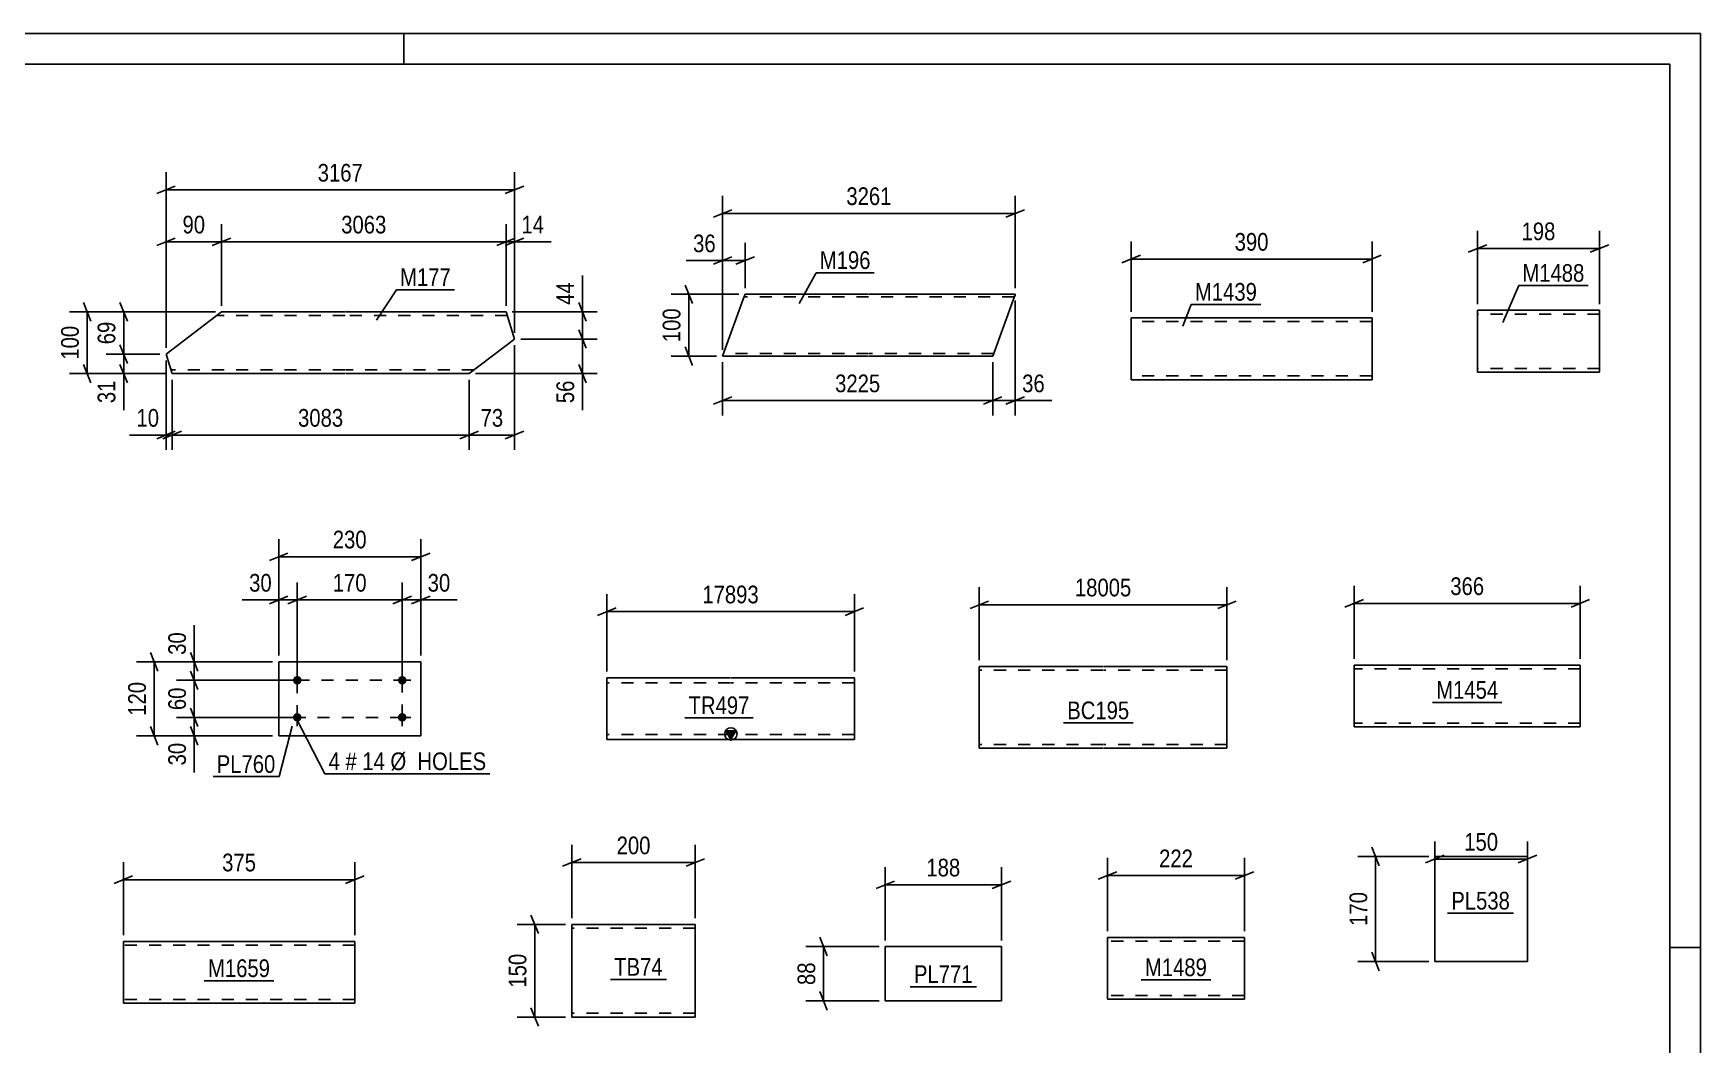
# Model space of a CAD drawing. Header units: millimetres. Extents: x 0 to 420, y 0 to 297.
# Drawn here: x 150 to 420, y 133.3 to 297 of the extents above; entities that cross this region are included whole.
import ezdxf

# ---------------------------------------------------------------- set-up
doc = ezdxf.new("R2010")
doc.units = ezdxf.units.MM
doc.linetypes.add('DXK_LINE_DOT2', pattern=[3.9198, 1.9599, -1.9599])
doc.styles.add('Arial Narrow', font='ARIALN.TTF', dxfattribs={"height": 0.2})

# ---------------------------------------------------------------- blocks, each defined once
blk = doc.blocks.new('Unknown-814735313-1133')
at = {"color": 5, "linetype": 'Continuous'}
for p, q in [((420, 297), (0, 297)), ((210, 292), (210, 297)), ((420, 0), (420, 297)), ((415, 292), (5, 292)), ((415, 5), (415, 292)), ((420, 149), (415, 149))]:
    blk.add_line(p, q, dxfattribs=at)
blk = doc.blocks.new('Part-814735313-1803 - 1797')
at = {"color": 2, "linetype": 'Continuous'}
for p, q in [((303.19, 181.4), (303.19, 194.51)), ((303.19, 194.51), (323.19, 194.51)), ((323.29, 194.51), (343.29, 194.51)), ((343.29, 194.51), (343.29, 194.42)), ((343.29, 194.42), (343.29, 193.31)), ((343.29, 181.31), (343.29, 193.31)), ((303.19, 181.31), (303.19, 181.4)), ((323.19, 181.31), (303.19, 181.31)), ((343.29, 181.31), (323.29, 181.31))]:
    blk.add_line(p, q, dxfattribs=at)
at = {"color": 7, "linetype": 'DXK_LINE_DOT2'}
for p, q in [((323.19, 193.91), (303.19, 193.91)), ((343.29, 193.91), (323.29, 193.91)), ((343.29, 193.31), (343.29, 194.16)), ((303.19, 181.91), (303.19, 181.96)), ((323.19, 181.91), (303.19, 181.91)), ((303.19, 181.31), (303.19, 181.31)), ((343.29, 181.91), (323.29, 181.91)), ((343.29, 181.91), (343.29, 181.96))]:
    blk.add_line(p, q, dxfattribs=at)
blk = doc.blocks.new('Part-814735313-8535 - 8529')
at = {"color": 2, "linetype": 'Continuous'}
for p, q in [((164.58, 148.8), (164.58, 150)), ((164.58, 150), (202.06, 150)), ((164.58, 140.74), (164.58, 148.8)), ((202.06, 150), (202.06, 149.91)), ((202.06, 149.91), (202.06, 148.8)), ((202.06, 148.8), (202.06, 140)), ((164.58, 140.09), (164.58, 140.74)), ((164.58, 140), (164.58, 140.09)), ((202.06, 140), (164.58, 140))]:
    blk.add_line(p, q, dxfattribs=at)
at = {"color": 7, "linetype": 'DXK_LINE_DOT2'}
for p, q in [((202.06, 149.4), (164.58, 149.4)), ((202.06, 149.65), (202.06, 148.8)), ((164.58, 140.74), (164.58, 140.35)), ((164.58, 140.6), (164.58, 140.65)), ((202.06, 140.6), (164.58, 140.6)), ((202.06, 140.65), (202.06, 140.74)), ((202.06, 140.6), (202.06, 140.65)), ((202.06, 140.6), (202.06, 140.65)), ((164.58, 140), (164.58, 140))]:
    blk.add_line(p, q, dxfattribs=at)
blk = doc.blocks.new('Part-814735313-2205 - 2191')
at = {"color": 2, "linetype": 'Continuous'}
for p, q in [((237.2, 137.86), (237.2, 152.77)), ((237.2, 152.77), (257.2, 152.77)), ((257.2, 152.77), (257.2, 138.97)), ((237.2, 137.86), (237.2, 137.77)), ((237.2, 137.77), (257.2, 137.77)), ((257.2, 137.77), (257.2, 138.97))]:
    blk.add_line(p, q, dxfattribs=at)
at = {"color": 7, "linetype": 'DXK_LINE_DOT2'}
for p, q in [((257.2, 152.17), (237.2, 152.17)), ((257.2, 152.17), (257.2, 152.12)), ((257.2, 152.12), (257.2, 152.17)), ((257.2, 152.03), (257.2, 152.12)), ((257.2, 152.12), (257.2, 152.03)), ((237.2, 138.37), (237.2, 138.42)), ((257.2, 138.37), (237.2, 138.37)), ((257.2, 138.42), (257.2, 138.74)), ((257.2, 138.37), (257.2, 138.42))]:
    blk.add_line(p, q, dxfattribs=at)
blk = doc.blocks.new('Part-814735313-8465 - 8461')
at = {"color": 2, "linetype": 'Continuous'}
for p, q in [((306.77, 149.18), (287.97, 149.18)), ((287.97, 140.38), (287.97, 149.18)), ((306.77, 140.38), (306.77, 149.18)), ((306.77, 140.38), (287.97, 140.38))]:
    blk.add_line(p, q, dxfattribs=at)
blk = doc.blocks.new('Part-814735313-2248 - 2234')
at = {"color": 2, "linetype": 'Continuous'}
for p, q in [((376.96, 163.77), (391.96, 163.77)), ((376.96, 146.77), (376.96, 163.77)), ((391.96, 146.77), (391.96, 163.77)), ((376.96, 146.77), (391.96, 146.77))]:
    blk.add_line(p, q, dxfattribs=at)
blk = doc.blocks.new('Part-814735313-7077 - 7071')
at = {"color": 2, "linetype": 'Continuous'}
for p, q in [((264.97, 253.96), (261.62, 244.76)), ((265.26, 254.76), (264.97, 253.96)), ((285.26, 254.76), (265.26, 254.76)), ((309, 254.76), (285.36, 254.76)), ((305.36, 244.76), (308.71, 253.96)), ((308.98, 254.7), (308.71, 253.96)), ((308.98, 254.7), (309, 254.76)), ((285.26, 244.76), (261.62, 244.76)), ((305.36, 244.76), (285.36, 244.76))]:
    blk.add_line(p, q, dxfattribs=at)
at = {"color": 7, "linetype": 'DXK_LINE_DOT2'}
for p, q in [((285.26, 254.36), (265.12, 254.36)), ((308.86, 254.36), (285.36, 254.36)), ((308.71, 253.96), (308.92, 254.52)), ((285.26, 245.16), (261.77, 245.16)), ((305.51, 245.16), (285.36, 245.16))]:
    blk.add_line(p, q, dxfattribs=at)
blk = doc.blocks.new('Part-814735313-7154 - 7148')
at = {"color": 2, "linetype": 'Continuous'}
for p, q in [((171.49, 245.07), (180.48, 251.92)), ((200.48, 251.92), (180.48, 251.92)), ((226.55, 251.92), (200.58, 251.92)), ((226.55, 251.92), (227.93, 247.52)), ((227.93, 247.52), (220.58, 241.92)), ((171.49, 245.07), (172.09, 243.12)), ((172.36, 242.28), (172.09, 243.12)), ((172.44, 242.02), (172.36, 242.28)), ((172.47, 241.92), (172.44, 242.02)), ((200.48, 241.92), (172.47, 241.92)), ((220.58, 241.92), (200.58, 241.92))]:
    blk.add_line(p, q, dxfattribs=at)
at = {"color": 7, "linetype": 'DXK_LINE_DOT2'}
for p, q in [((200.48, 251.32), (179.7, 251.32)), ((226.74, 251.32), (200.58, 251.32)), ((172.24, 242.67), (172.09, 243.12)), ((172.36, 242.28), (172.27, 242.57)), ((200.48, 242.52), (172.28, 242.52)), ((221.37, 242.52), (200.58, 242.52))]:
    blk.add_line(p, q, dxfattribs=at)
blk = doc.blocks.new('Part-814735313-7428 - 7422')
at = {"linetype": 'Continuous'}
blk.add_hatch(color=2, dxfattribs=at).paths.add_polyline_path([(262.96, 182.69), (262.16, 184.09), (263.76, 184.09)])
at = {"color": 2, "linetype": 'Continuous'}
for p, q in [((242.86, 191.09), (242.86, 192.69)), ((242.86, 192.69), (262.86, 192.69)), ((262.96, 192.69), (282.96, 192.69)), ((282.96, 192.69), (282.96, 191.09)), ((242.86, 191.09), (242.86, 182.69)), ((282.96, 182.69), (282.96, 191.09)), ((262.96, 182.69), (262.16, 184.09)), ((262.16, 184.09), (263.76, 184.09)), ((263.76, 184.09), (262.96, 182.69)), ((262.86, 182.69), (242.86, 182.69)), ((282.96, 182.69), (262.96, 182.69))]:
    blk.add_line(p, q, dxfattribs=at)
at = {"color": 7, "linetype": 'DXK_LINE_DOT2'}
for p, q in [((262.86, 191.89), (242.86, 191.89)), ((282.96, 191.89), (262.96, 191.89)), ((282.96, 191.09), (282.96, 192.56)), ((242.86, 183.49), (242.86, 183.55)), ((262.86, 183.49), (242.86, 183.49)), ((282.96, 183.49), (262.96, 183.49)), ((282.96, 183.49), (282.96, 183.55))]:
    blk.add_line(p, q, dxfattribs=at)
at = {"color": 2, "linetype": 'Continuous'}
blk.add_circle((262.96, 183.59), 1, dxfattribs=at)
blk = doc.blocks.new('Part-814735313-7450 - 7446')
at = {"color": 2, "linetype": 'Continuous'}
for p, q in [((400.51, 194.73), (363.9, 194.73)), ((363.9, 184.73), (363.9, 194.73)), ((400.51, 194.73), (400.51, 184.73)), ((400.51, 184.73), (363.9, 184.73))]:
    blk.add_line(p, q, dxfattribs=at)
at = {"color": 7, "linetype": 'DXK_LINE_DOT2'}
for p, q in [((400.51, 194.13), (363.9, 194.13)), ((400.51, 194.08), (400.51, 194.13)), ((400.51, 194.13), (400.51, 194.08)), ((400.51, 193.99), (400.51, 194.08)), ((400.51, 194.08), (400.51, 193.99)), ((363.9, 185.33), (363.9, 185.37)), ((400.51, 185.33), (363.9, 185.33))]:
    blk.add_line(p, q, dxfattribs=at)
blk = doc.blocks.new('Part-814735313-8250 - 8248')
at = {"color": 2, "linetype": 'Continuous'}
for p, q in [((403.63, 252.17), (383.85, 252.17)), ((383.85, 242.26), (383.85, 252.17)), ((403.63, 252.17), (403.63, 252.08)), ((403.63, 252.08), (403.63, 250.97)), ((403.63, 250.97), (403.63, 243.37)), ((403.63, 242.17), (403.63, 243.37)), ((383.85, 242.17), (383.85, 242.26)), ((403.63, 242.17), (383.85, 242.17))]:
    blk.add_line(p, q, dxfattribs=at)
at = {"color": 7, "linetype": 'DXK_LINE_DOT2'}
for p, q in [((403.63, 251.57), (383.85, 251.57)), ((403.63, 251.82), (403.63, 250.97)), ((403.63, 242.82), (403.63, 243.14)), ((383.85, 242.77), (383.85, 242.82)), ((403.63, 242.77), (383.85, 242.77)), ((403.63, 242.77), (403.63, 242.82)), ((403.63, 242.77), (403.63, 242.82))]:
    blk.add_line(p, q, dxfattribs=at)
blk = doc.blocks.new('Part-814735313-8267 - 8263')
at = {"color": 2, "linetype": 'Continuous'}
for p, q in [((346.12, 150.67), (323.95, 150.67)), ((323.95, 140.76), (323.95, 150.67)), ((346.12, 150.67), (346.12, 141.87)), ((323.95, 140.67), (323.95, 140.76)), ((346.12, 140.67), (323.95, 140.67)), ((346.12, 140.67), (346.12, 141.87))]:
    blk.add_line(p, q, dxfattribs=at)
at = {"color": 7, "linetype": 'DXK_LINE_DOT2'}
for p, q in [((346.12, 150.07), (323.95, 150.07)), ((346.12, 150.07), (346.12, 150.03)), ((346.12, 150.03), (346.12, 150.07)), ((346.12, 149.93), (346.12, 150.03)), ((346.12, 150.03), (346.12, 149.93)), ((323.95, 141.27), (323.95, 141.32)), ((346.12, 141.27), (323.95, 141.27)), ((346.12, 141.32), (346.12, 141.64)), ((346.12, 141.27), (346.12, 141.32))]:
    blk.add_line(p, q, dxfattribs=at)
blk = doc.blocks.new('Part-814735313-8286 - 8280')
at = {"color": 2, "linetype": 'Continuous'}
for p, q in [((366.79, 250.94), (327.78, 250.94)), ((327.78, 241.03), (327.78, 250.94)), ((366.79, 250.94), (366.79, 242.14)), ((327.78, 240.94), (327.78, 241.03)), ((366.79, 240.94), (327.78, 240.94)), ((366.79, 240.94), (366.79, 242.14))]:
    blk.add_line(p, q, dxfattribs=at)
at = {"color": 7, "linetype": 'DXK_LINE_DOT2'}
for p, q in [((366.79, 250.34), (327.78, 250.34)), ((366.79, 250.34), (366.79, 250.3)), ((366.79, 250.3), (366.79, 250.34)), ((366.79, 250.2), (366.79, 250.3)), ((366.79, 250.3), (366.79, 250.2)), ((327.78, 241.54), (327.78, 241.59)), ((366.79, 241.54), (327.78, 241.54)), ((366.79, 241.59), (366.79, 241.91)), ((366.79, 241.54), (366.79, 241.59))]:
    blk.add_line(p, q, dxfattribs=at)
blk = doc.blocks.new('Bolt-814735313-8305 - 8299')
at = {"linetype": 'Continuous'}
for points in [[(192.74, 191.58, -1), (192.74, 192.98, -1)], [(209.74, 191.58, -1), (209.74, 192.98, -1)], [(192.74, 185.58, -1), (192.74, 186.98, -1)], [(209.74, 185.58, -1), (209.74, 186.98, -1)]]:
    blk.add_hatch(color=1, dxfattribs=at).paths.add_polyline_path(points)
at = {"color": 1, "linetype": 'Continuous'}
for p, q in [((194.14, 192.28), (191.34, 192.28)), ((192.74, 193.68), (192.74, 190.88)), ((211.14, 192.28), (208.34, 192.28)), ((209.74, 193.68), (209.74, 190.88)), ((192.74, 187.68), (192.74, 184.88)), ((209.74, 187.68), (209.74, 184.88)), ((194.14, 186.28), (191.34, 186.28)), ((211.14, 186.28), (208.34, 186.28))]:
    blk.add_line(p, q, dxfattribs=at)
blk = doc.blocks.new('Part-814735313-8310 - 8299')
at = {"color": 2, "linetype": 'Continuous'}
for p, q in [((212.74, 195.28), (189.74, 195.28)), ((189.74, 195.28), (189.74, 183.28)), ((212.74, 183.28), (212.74, 195.28)), ((189.74, 183.28), (212.74, 183.28))]:
    blk.add_line(p, q, dxfattribs=at)
blk = doc.blocks.new('Rectangle-814735313-13357 - 8299')
at = {"color": 1, "linetype": 'DXK_LINE_DOT2'}
blk.add_lwpolyline([(192.74, 192.28), (209.74, 192.28), (209.74, 186.28), (192.74, 186.28), (192.74, 192.28)], close=True, dxfattribs=at)
blk = doc.blocks.new('StraightDimension-814735313-1880 - 1797')
at = {"color": 7, "linetype": 'Continuous'}
for p, q in [((303.19, 195.51), (303.19, 207.36)), ((343.29, 195.51), (343.29, 207.36)), ((304.69, 205.11), (301.69, 203.91)), ((303.19, 204.51), (343.29, 204.51)), ((341.79, 203.91), (344.79, 205.11))]:
    blk.add_line(p, q, dxfattribs=at)
at = {"color": 0}
blk.add_wipeout([(328.41, 205.26), (328.41, 209.46), (318.07, 209.46), (318.07, 205.26)], dxfattribs=at)
at = {"color": 3, "style": 'Arial Narrow'}
blk.add_text('18005', height=2.863, dxfattribs=at).set_placement((318.67, 205.86))
blk = doc.blocks.new('StraightDimension-814735313-8537 - 8529')
at = {"color": 7, "linetype": 'Continuous'}
for p, q in [((164.58, 151), (164.58, 162.85)), ((202.06, 151), (202.06, 162.85)), ((166.08, 160.6), (163.08, 159.4)), ((164.58, 160), (202.06, 160)), ((200.56, 159.4), (203.56, 160.6))]:
    blk.add_line(p, q, dxfattribs=at)
at = {"color": 0}
blk.add_wipeout([(186.66, 160.75), (186.66, 164.95), (179.98, 164.95), (179.98, 160.75)], dxfattribs=at)
at = {"color": 3, "style": 'Arial Narrow'}
blk.add_text('375', height=2.863, dxfattribs=at).set_placement((180.58, 161.35))
blk = doc.blocks.new('StraightDimension-814735313-2208 - 2191')
at = {"color": 7, "linetype": 'Continuous'}
for p, q in [((231.79, 151.27), (230.59, 154.27)), ((236.2, 152.77), (228.34, 152.77)), ((231.19, 137.77), (231.19, 152.77)), ((236.2, 137.77), (228.34, 137.77)), ((230.59, 139.27), (231.79, 136.27))]:
    blk.add_line(p, q, dxfattribs=at)
at = {"color": 0}
blk.add_wipeout([(230.44, 148.61), (226.24, 148.61), (226.24, 141.93), (230.44, 141.93)], dxfattribs=at)
at = {"color": 3, "style": 'Arial Narrow'}
blk.add_text('150', height=2.863, rotation=90.0002, dxfattribs=at).set_placement((229.84, 142.53))
blk = doc.blocks.new('StraightDimension-814735313-2219 - 2191')
at = {"color": 7, "linetype": 'Continuous'}
for p, q in [((237.2, 153.77), (237.2, 165.62)), ((257.2, 153.77), (257.2, 165.62)), ((238.7, 163.37), (235.7, 162.17)), ((237.2, 162.77), (257.2, 162.77)), ((255.7, 162.17), (258.7, 163.37))]:
    blk.add_line(p, q, dxfattribs=at)
at = {"color": 0}
blk.add_wipeout([(250.55, 163.52), (250.55, 167.72), (243.86, 167.72), (243.86, 163.52)], dxfattribs=at)
at = {"color": 3, "style": 'Arial Narrow'}
blk.add_text('200', height=2.863, dxfattribs=at).set_placement((244.46, 164.12))
blk = doc.blocks.new('StraightDimension-814735313-8467 - 8461')
at = {"color": 7, "linetype": 'Continuous'}
for p, q in [((287.97, 150.18), (287.97, 162.03)), ((306.77, 150.18), (306.77, 162.03)), ((289.47, 159.78), (286.47, 158.58)), ((305.27, 158.58), (308.27, 159.78)), ((287.97, 159.18), (306.77, 159.18))]:
    blk.add_line(p, q, dxfattribs=at)
at = {"color": 0}
blk.add_wipeout([(300.71, 159.93), (300.71, 164.13), (294.02, 164.13), (294.02, 159.93)], dxfattribs=at)
at = {"color": 3, "style": 'Arial Narrow'}
blk.add_text('188', height=2.863, dxfattribs=at).set_placement((294.62, 160.53))
blk = doc.blocks.new('StraightDimension-814735313-8478 - 8461')
at = {"color": 7, "linetype": 'Continuous'}
for p, q in [((286.97, 149.18), (275.12, 149.18)), ((277.37, 150.68), (278.57, 147.68)), ((277.97, 140.38), (277.97, 149.18)), ((278.57, 138.88), (277.37, 141.88)), ((286.97, 140.38), (275.12, 140.38))]:
    blk.add_line(p, q, dxfattribs=at)
at = {"color": 0}
blk.add_wipeout([(277.22, 147.21), (273.02, 147.21), (273.02, 142.35), (277.22, 142.35)], dxfattribs=at)
at = {"color": 3, "style": 'Arial Narrow'}
blk.add_text('88', height=2.863, rotation=90.0002, dxfattribs=at).set_placement((276.62, 142.95))
blk = doc.blocks.new('StraightDimension-814735313-2250 - 2234')
at = {"color": 7, "linetype": 'Continuous'}
for p, q in [((367.95, 162.27), (366.75, 165.27)), ((375.96, 163.77), (364.5, 163.77)), ((367.35, 146.77), (367.35, 163.77)), ((375.96, 146.77), (364.5, 146.77)), ((366.75, 148.27), (367.95, 145.27))]:
    blk.add_line(p, q, dxfattribs=at)
at = {"color": 0}
blk.add_wipeout([(366.6, 158.61), (362.4, 158.61), (362.4, 151.93), (366.6, 151.93)], dxfattribs=at)
at = {"color": 3, "style": 'Arial Narrow'}
blk.add_text('170', height=2.863, rotation=90.0002, dxfattribs=at).set_placement((366, 152.53))
blk = doc.blocks.new('StraightDimension-814735313-2261 - 2234')
at = {"color": 7, "linetype": 'Continuous'}
for p, q in [((376.96, 147.77), (376.96, 166.2)), ((391.96, 147.77), (391.96, 166.2)), ((378.46, 163.95), (375.46, 162.75)), ((376.96, 163.35), (391.96, 163.35)), ((390.46, 162.75), (393.46, 163.95))]:
    blk.add_line(p, q, dxfattribs=at)
at = {"color": 0}
blk.add_wipeout([(387.8, 164.1), (387.8, 168.3), (381.12, 168.3), (381.12, 164.1)], dxfattribs=at)
at = {"color": 3, "style": 'Arial Narrow'}
blk.add_text('150', height=2.863, dxfattribs=at).set_placement((381.72, 164.7))
blk = doc.blocks.new('StraightDimension-814735313-7129 - 7071')
at = {"color": 7, "linetype": 'Continuous'}
for p, q in [((264.26, 254.76), (253.28, 254.76)), ((255.53, 256.26), (256.73, 253.26)), ((256.13, 244.76), (256.13, 254.76)), ((256.73, 243.26), (255.53, 246.26)), ((260.62, 244.76), (253.28, 244.76))]:
    blk.add_line(p, q, dxfattribs=at)
at = {"color": 0}
blk.add_wipeout([(255.38, 253.1), (251.18, 253.1), (251.18, 246.41), (255.38, 246.41)], dxfattribs=at)
at = {"color": 3, "style": 'Arial Narrow'}
blk.add_text('100', height=2.863, rotation=90.0002, dxfattribs=at).set_placement((254.78, 247.01))
blk = doc.blocks.new('StraightDimension-814735313-7080 - 7071')
at = {"color": 7, "linetype": 'Continuous'}
for p, q in [((261.62, 245.76), (261.62, 270.71)), ((309, 255.76), (309, 270.71)), ((263.12, 268.46), (260.12, 267.26)), ((261.62, 267.86), (309, 267.86)), ((307.5, 267.26), (310.5, 268.46))]:
    blk.add_line(p, q, dxfattribs=at)
at = {"color": 0}
blk.add_wipeout([(289.57, 268.61), (289.57, 272.81), (281.06, 272.81), (281.06, 268.61)], dxfattribs=at)
at = {"color": 3, "style": 'Arial Narrow'}
blk.add_text('3261', height=2.863, dxfattribs=at).set_placement((281.66, 269.21))
blk = doc.blocks.new('StraightDimension-814735313-7091 - 7071')
at = {"color": 7, "linetype": 'Continuous'}
for p, q in [((309, 253.76), (309, 235.16)), ((305.36, 243.76), (305.36, 235.16)), ((303.86, 236.96), (306.86, 238.16)), ((310.5, 238.16), (307.5, 236.96)), ((305.36, 237.56), (309, 237.56))]:
    blk.add_line(p, q, dxfattribs=at)
at = {"color": 0}
blk.add_wipeout([(314.38, 238.31), (314.38, 242.51), (309.53, 242.51), (309.53, 238.31)], dxfattribs=at)
at = {"color": 7, "linetype": 'Continuous'}
blk.add_line((309, 237.56), (314.91, 237.56), dxfattribs=at)
blk.add_line((309, 237.56), (314.91, 237.56), dxfattribs=at)
at = {"color": 3, "style": 'Arial Narrow'}
blk.add_text('36', height=2.863, dxfattribs=at).set_placement((310.13, 238.91))
blk = doc.blocks.new('StraightDimension-814735313-7103 - 7071')
at = {"color": 7, "linetype": 'Continuous'}
for p, q in [((261.62, 243.76), (261.62, 235.16)), ((305.36, 243.76), (305.36, 235.16)), ((263.12, 238.16), (260.12, 236.96)), ((303.86, 236.96), (306.86, 238.16)), ((261.62, 237.56), (305.36, 237.56))]:
    blk.add_line(p, q, dxfattribs=at)
at = {"color": 0}
blk.add_wipeout([(287.75, 238.31), (287.75, 242.51), (279.24, 242.51), (279.24, 238.31)], dxfattribs=at)
at = {"color": 3, "style": 'Arial Narrow'}
blk.add_text('3225', height=2.863, dxfattribs=at).set_placement((279.84, 238.91))
blk = doc.blocks.new('StraightDimension-814735313-7116 - 7071')
at = {"color": 7, "linetype": 'Continuous'}
for p, q in [((261.62, 245.76), (261.62, 263.07)), ((265.26, 255.76), (265.26, 263.07)), ((260.12, 259.62), (263.12, 260.82)), ((261.62, 260.22), (265.26, 260.22)), ((266.76, 260.82), (263.76, 259.62))]:
    blk.add_line(p, q, dxfattribs=at)
at = {"color": 0}
blk.add_wipeout([(261.1, 260.97), (261.1, 265.17), (256.24, 265.17), (256.24, 260.97)], dxfattribs=at)
at = {"color": 7, "linetype": 'Continuous'}
blk.add_line((261.62, 260.22), (255.72, 260.22), dxfattribs=at)
blk.add_line((261.62, 260.22), (255.72, 260.22), dxfattribs=at)
at = {"color": 3, "style": 'Arial Narrow'}
blk.add_text('36', height=2.863, dxfattribs=at).set_placement((256.84, 261.57))
blk = doc.blocks.new('StraightDimension-814735313-7407 - 7148')
at = {"color": 7, "linetype": 'Continuous'}
for p, q in [((171.49, 246.07), (171.49, 274.51)), ((227.93, 248.52), (227.93, 274.51)), ((172.99, 272.26), (169.99, 271.06)), ((171.49, 271.66), (227.93, 271.66)), ((226.43, 271.06), (229.43, 272.26))]:
    blk.add_line(p, q, dxfattribs=at)
at = {"color": 0}
blk.add_wipeout([(203.96, 272.41), (203.96, 276.61), (195.45, 276.61), (195.45, 272.41)], dxfattribs=at)
at = {"color": 3, "style": 'Arial Narrow'}
blk.add_text('3167', height=2.863, dxfattribs=at).set_placement((196.05, 273.01))
blk = doc.blocks.new('StraightDimension-814735313-7215 - 7148')
at = {"color": 7, "linetype": 'Continuous'}
for p, q in [((227.55, 251.92), (241.32, 251.92)), ((238.32, 253.42), (239.52, 250.42)), ((238.92, 247.52), (238.92, 251.92)), ((239.52, 246.02), (238.32, 249.02)), ((228.93, 247.52), (241.32, 247.52))]:
    blk.add_line(p, q, dxfattribs=at)
at = {"color": 0}
blk.add_wipeout([(238.17, 257.31), (233.97, 257.31), (233.97, 252.45), (238.17, 252.45)], dxfattribs=at)
at = {"color": 7, "linetype": 'Continuous'}
blk.add_line((238.92, 251.92), (238.92, 257.83), dxfattribs=at)
blk.add_line((238.92, 251.92), (238.92, 257.83), dxfattribs=at)
at = {"color": 3, "style": 'Arial Narrow'}
blk.add_text('44', height=2.863, rotation=90.0002, dxfattribs=at).set_placement((237.57, 253.05))
blk = doc.blocks.new('StraightDimension-814735313-7191 - 7148')
at = {"color": 7, "linetype": 'Continuous'}
for p, q in [((238.32, 249.02), (239.52, 246.02)), ((228.93, 247.52), (241.32, 247.52)), ((238.92, 241.92), (238.92, 247.52)), ((239.52, 240.42), (238.32, 243.42)), ((221.58, 241.92), (241.32, 241.92))]:
    blk.add_line(p, q, dxfattribs=at)
at = {"color": 0}
blk.add_wipeout([(238.17, 241.4), (233.97, 241.4), (233.97, 236.54), (238.17, 236.54)], dxfattribs=at)
at = {"color": 7, "linetype": 'Continuous'}
blk.add_line((238.92, 241.92), (238.92, 236.02), dxfattribs=at)
blk.add_line((238.92, 241.92), (238.92, 236.02), dxfattribs=at)
at = {"color": 3, "style": 'Arial Narrow'}
blk.add_text('56', height=2.863, rotation=90.0002, dxfattribs=at).set_placement((237.57, 237.14))
blk = doc.blocks.new('StraightDimension-814735313-7264 - 7148')
at = {"color": 7, "linetype": 'Continuous'}
for p, q in [((179.48, 251.92), (161.78, 251.92)), ((164.03, 253.42), (165.23, 250.42)), ((164.63, 245.07), (164.63, 251.92)), ((165.23, 243.57), (164.03, 246.57)), ((170.49, 245.07), (161.78, 245.07))]:
    blk.add_line(p, q, dxfattribs=at)
at = {"color": 0}
blk.add_wipeout([(163.88, 250.93), (159.68, 250.93), (159.68, 246.07), (163.88, 246.07)], dxfattribs=at)
at = {"color": 3, "style": 'Arial Narrow'}
blk.add_text('69', height=2.863, rotation=90.0002, dxfattribs=at).set_placement((163.28, 246.67))
blk = doc.blocks.new('StraightDimension-814735313-7157 - 7148')
at = {"color": 7, "linetype": 'Continuous'}
for p, q in [((179.48, 251.92), (155.86, 251.92)), ((158.11, 253.42), (159.31, 250.42)), ((158.71, 241.92), (158.71, 251.92)), ((159.31, 240.42), (158.11, 243.42)), ((171.47, 241.92), (155.86, 241.92))]:
    blk.add_line(p, q, dxfattribs=at)
at = {"color": 0}
blk.add_wipeout([(157.96, 250.27), (153.76, 250.27), (153.76, 243.58), (157.96, 243.58)], dxfattribs=at)
at = {"color": 3, "style": 'Arial Narrow'}
blk.add_text('100', height=2.863, rotation=90.0002, dxfattribs=at).set_placement((157.36, 244.18))
blk = doc.blocks.new('StraightDimension-814735313-7240 - 7148')
at = {"color": 7, "linetype": 'Continuous'}
for p, q in [((164.03, 246.57), (165.23, 243.57)), ((170.49, 245.07), (161.78, 245.07)), ((165.23, 240.42), (164.03, 243.42)), ((164.63, 241.92), (164.63, 245.07)), ((171.47, 241.92), (161.78, 241.92))]:
    blk.add_line(p, q, dxfattribs=at)
at = {"color": 0}
blk.add_wipeout([(163.88, 241.4), (159.68, 241.4), (159.68, 236.54), (163.88, 236.54)], dxfattribs=at)
at = {"color": 7, "linetype": 'Continuous'}
blk.add_line((164.63, 241.92), (164.63, 236.02), dxfattribs=at)
blk.add_line((164.63, 241.92), (164.63, 236.02), dxfattribs=at)
at = {"color": 3, "style": 'Arial Narrow'}
blk.add_text('31', height=2.863, rotation=90.0002, dxfattribs=at).set_placement((163.28, 237.14))
blk = doc.blocks.new('StraightDimension-814735313-7289 - 7148')
at = {"color": 7, "linetype": 'Continuous'}
for p, q in [((180.48, 252.92), (180.48, 266.11)), ((226.55, 252.92), (226.55, 266.11)), ((181.98, 263.86), (178.98, 262.66)), ((180.48, 263.26), (226.55, 263.26)), ((225.05, 262.66), (228.05, 263.86))]:
    blk.add_line(p, q, dxfattribs=at)
at = {"color": 0}
blk.add_wipeout([(207.77, 264.01), (207.77, 268.21), (199.26, 268.21), (199.26, 264.01)], dxfattribs=at)
at = {"color": 3, "style": 'Arial Narrow'}
blk.add_text('3063', height=2.863, dxfattribs=at).set_placement((199.86, 264.61))
blk = doc.blocks.new('StraightDimension-814735313-7313 - 7148')
at = {"color": 7, "linetype": 'Continuous'}
for p, q in [((171.49, 246.07), (171.49, 266.11)), ((180.48, 252.92), (180.48, 266.11)), ((169.99, 262.66), (172.99, 263.86)), ((171.49, 263.26), (180.48, 263.26)), ((181.98, 263.86), (178.98, 262.66))]:
    blk.add_line(p, q, dxfattribs=at)
at = {"color": 0}
blk.add_wipeout([(178.41, 264.01), (178.41, 268.21), (173.56, 268.21), (173.56, 264.01)], dxfattribs=at)
at = {"color": 3, "style": 'Arial Narrow'}
blk.add_text('90', height=2.863, dxfattribs=at).set_placement((174.16, 264.61))
blk = doc.blocks.new('StraightDimension-814735313-7330 - 7148')
at = {"color": 7, "linetype": 'Continuous'}
for p, q in [((226.55, 252.92), (226.55, 266.11)), ((227.93, 248.52), (227.93, 266.11)), ((225.05, 262.66), (228.05, 263.86)), ((229.43, 263.86), (226.43, 262.66)), ((226.55, 263.26), (227.93, 263.26))]:
    blk.add_line(p, q, dxfattribs=at)
at = {"color": 0}
blk.add_wipeout([(233.31, 264.01), (233.31, 268.21), (228.45, 268.21), (228.45, 264.01)], dxfattribs=at)
at = {"color": 7, "linetype": 'Continuous'}
blk.add_line((227.93, 263.26), (233.83, 263.26), dxfattribs=at)
blk.add_line((227.93, 263.26), (233.83, 263.26), dxfattribs=at)
at = {"color": 3, "style": 'Arial Narrow'}
blk.add_text('14', height=2.863, dxfattribs=at).set_placement((229.05, 264.61))
blk = doc.blocks.new('StraightDimension-814735313-7348 - 7148')
at = {"color": 7, "linetype": 'Continuous'}
for p, q in [((227.93, 246.52), (227.93, 229.58)), ((220.58, 240.92), (220.58, 229.58)), ((219.08, 231.38), (222.08, 232.58)), ((229.43, 232.58), (226.43, 231.38)), ((220.58, 231.98), (227.93, 231.98))]:
    blk.add_line(p, q, dxfattribs=at)
at = {"color": 0}
blk.add_wipeout([(226.68, 232.73), (226.68, 236.93), (221.83, 236.93), (221.83, 232.73)], dxfattribs=at)
at = {"color": 3, "style": 'Arial Narrow'}
blk.add_text('73', height=2.863, dxfattribs=at).set_placement((222.43, 233.33))
blk = doc.blocks.new('StraightDimension-814735313-7365 - 7148')
at = {"color": 7, "linetype": 'Continuous'}
for p, q in [((172.47, 240.92), (172.47, 229.58)), ((220.58, 240.92), (220.58, 229.58)), ((173.97, 232.58), (170.97, 231.38)), ((219.08, 231.38), (222.08, 232.58)), ((172.47, 231.98), (220.58, 231.98))]:
    blk.add_line(p, q, dxfattribs=at)
at = {"color": 0}
blk.add_wipeout([(200.78, 232.73), (200.78, 236.93), (192.27, 236.93), (192.27, 232.73)], dxfattribs=at)
at = {"color": 3, "style": 'Arial Narrow'}
blk.add_text('3083', height=2.863, dxfattribs=at).set_placement((192.87, 233.33))
blk = doc.blocks.new('StraightDimension-814735313-7389 - 7148')
at = {"color": 7, "linetype": 'Continuous'}
for p, q in [((171.49, 244.07), (171.49, 229.58)), ((172.47, 240.92), (172.47, 229.58)), ((169.99, 231.38), (172.99, 232.58)), ((173.97, 232.58), (170.97, 231.38)), ((171.49, 231.98), (172.47, 231.98))]:
    blk.add_line(p, q, dxfattribs=at)
at = {"color": 0}
blk.add_wipeout([(170.96, 232.73), (170.96, 236.93), (166.11, 236.93), (166.11, 232.73)], dxfattribs=at)
at = {"color": 7, "linetype": 'Continuous'}
blk.add_line((171.49, 231.98), (165.58, 231.98), dxfattribs=at)
blk.add_line((171.49, 231.98), (165.58, 231.98), dxfattribs=at)
at = {"color": 3, "style": 'Arial Narrow'}
blk.add_text('10', height=2.863, dxfattribs=at).set_placement((166.71, 233.33))
blk = doc.blocks.new('StraightDimension-814735313-7431 - 7422')
at = {"color": 7, "linetype": 'Continuous'}
for p, q in [((242.86, 193.69), (242.86, 206.24)), ((282.96, 193.69), (282.96, 206.24)), ((244.36, 203.99), (241.36, 202.79)), ((242.86, 203.39), (282.96, 203.39)), ((281.46, 202.79), (284.46, 203.99))]:
    blk.add_line(p, q, dxfattribs=at)
at = {"color": 0}
blk.add_wipeout([(268.08, 204.14), (268.08, 208.34), (257.74, 208.34), (257.74, 204.14)], dxfattribs=at)
at = {"color": 3, "style": 'Arial Narrow'}
blk.add_text('17893', height=2.863, dxfattribs=at).set_placement((258.34, 204.74))
blk = doc.blocks.new('StraightDimension-814735313-7452 - 7446')
at = {"color": 7, "linetype": 'Continuous'}
for p, q in [((365.4, 205.33), (362.4, 204.13)), ((363.9, 195.73), (363.9, 207.58)), ((399.01, 204.13), (402.01, 205.33)), ((400.51, 195.73), (400.51, 207.58)), ((363.9, 204.73), (400.51, 204.73))]:
    blk.add_line(p, q, dxfattribs=at)
at = {"color": 0}
blk.add_wipeout([(385.55, 205.48), (385.55, 209.68), (378.86, 209.68), (378.86, 205.48)], dxfattribs=at)
at = {"color": 3, "style": 'Arial Narrow'}
blk.add_text('366', height=2.863, dxfattribs=at).set_placement((379.46, 206.08))
blk = doc.blocks.new('StraightDimension-814735313-8252 - 8248')
at = {"color": 7, "linetype": 'Continuous'}
for p, q in [((383.85, 253.17), (383.85, 265.02)), ((403.63, 253.17), (403.63, 265.02)), ((385.35, 262.77), (382.35, 261.57)), ((383.85, 262.17), (403.63, 262.17)), ((402.13, 261.57), (405.13, 262.77))]:
    blk.add_line(p, q, dxfattribs=at)
at = {"color": 0}
blk.add_wipeout([(397.08, 262.92), (397.08, 267.12), (390.4, 267.12), (390.4, 262.92)], dxfattribs=at)
at = {"color": 3, "style": 'Arial Narrow'}
blk.add_text('198', height=2.863, dxfattribs=at).set_placement((391, 263.52))
blk = doc.blocks.new('StraightDimension-814735313-8269 - 8263')
at = {"color": 7, "linetype": 'Continuous'}
for p, q in [((323.95, 151.67), (323.95, 163.52)), ((346.12, 151.67), (346.12, 163.52)), ((325.45, 161.27), (322.45, 160.07)), ((323.95, 160.67), (346.12, 160.67)), ((344.62, 160.07), (347.62, 161.27))]:
    blk.add_line(p, q, dxfattribs=at)
at = {"color": 0}
blk.add_wipeout([(338.38, 161.42), (338.38, 165.62), (331.7, 165.62), (331.7, 161.42)], dxfattribs=at)
at = {"color": 3, "style": 'Arial Narrow'}
blk.add_text('222', height=2.863, dxfattribs=at).set_placement((332.3, 162.02))
blk = doc.blocks.new('StraightDimension-814735313-8288 - 8280')
at = {"color": 7, "linetype": 'Continuous'}
for p, q in [((327.78, 251.94), (327.78, 263.32)), ((366.79, 251.94), (366.79, 263.32)), ((329.28, 261.07), (326.28, 259.87)), ((327.78, 260.47), (366.79, 260.47)), ((365.29, 259.87), (368.29, 261.07))]:
    blk.add_line(p, q, dxfattribs=at)
at = {"color": 0}
blk.add_wipeout([(350.62, 261.22), (350.62, 265.42), (343.94, 265.42), (343.94, 261.22)], dxfattribs=at)
at = {"color": 3, "style": 'Arial Narrow'}
blk.add_text('390', height=2.863, dxfattribs=at).set_placement((344.54, 261.82))
blk = doc.blocks.new('StraightDimension-814735313-8354 - 8299')
at = {"color": 7, "linetype": 'Continuous'}
for p, q in [((188.74, 195.28), (166.72, 195.28)), ((168.97, 196.78), (170.17, 193.78)), ((169.57, 183.28), (169.57, 195.28)), ((170.17, 181.78), (168.97, 184.78)), ((188.74, 183.28), (166.72, 183.28))]:
    blk.add_line(p, q, dxfattribs=at)
at = {"color": 0}
blk.add_wipeout([(168.82, 192.62), (164.62, 192.62), (164.62, 185.94), (168.82, 185.94)], dxfattribs=at)
at = {"color": 3, "style": 'Arial Narrow'}
blk.add_text('120', height=2.863, rotation=90.0002, dxfattribs=at).set_placement((168.22, 186.54))
blk = doc.blocks.new('StraightDimension-814735313-8333 - 8299')
at = {"color": 7, "linetype": 'Continuous'}
for p, q in [((192.74, 193.28), (192.74, 208.13)), ((209.74, 193.28), (209.74, 208.13)), ((194.24, 205.88), (191.24, 204.68)), ((192.74, 205.28), (209.74, 205.28)), ((208.24, 204.68), (211.24, 205.88))]:
    blk.add_line(p, q, dxfattribs=at)
at = {"color": 0}
blk.add_wipeout([(204.58, 206.03), (204.58, 210.23), (197.89, 210.23), (197.89, 206.03)], dxfattribs=at)
at = {"color": 3, "style": 'Arial Narrow'}
blk.add_text('170', height=2.863, dxfattribs=at).set_placement((198.49, 206.63))
blk = doc.blocks.new('StraightDimension-814735313-8365 - 8299')
at = {"color": 7, "linetype": 'Continuous'}
for p, q in [((175.46, 187.78), (176.66, 184.78)), ((191.74, 186.28), (173.21, 186.28)), ((176.66, 181.78), (175.46, 184.78)), ((176.06, 183.28), (176.06, 186.28)), ((188.74, 183.28), (173.21, 183.28))]:
    blk.add_line(p, q, dxfattribs=at)
at = {"color": 0}
blk.add_wipeout([(175.31, 182.75), (171.11, 182.75), (171.11, 177.9), (175.31, 177.9)], dxfattribs=at)
at = {"color": 7, "linetype": 'Continuous'}
blk.add_line((176.06, 183.28), (176.06, 177.37), dxfattribs=at)
blk.add_line((176.06, 183.28), (176.06, 177.37), dxfattribs=at)
at = {"color": 3, "style": 'Arial Narrow'}
blk.add_text('30', height=2.863, rotation=90.0002, dxfattribs=at).set_placement((174.71, 178.5))
blk = doc.blocks.new('StraightDimension-814735313-8312 - 8299')
at = {"color": 7, "linetype": 'Continuous'}
for p, q in [((189.74, 196.28), (189.74, 215.13)), ((212.74, 196.28), (212.74, 215.13)), ((191.24, 212.88), (188.24, 211.68)), ((189.74, 212.28), (212.74, 212.28)), ((211.24, 211.68), (214.24, 212.88))]:
    blk.add_line(p, q, dxfattribs=at)
at = {"color": 0}
blk.add_wipeout([(204.58, 213.03), (204.58, 217.23), (197.89, 217.23), (197.89, 213.03)], dxfattribs=at)
at = {"color": 3, "style": 'Arial Narrow'}
blk.add_text('230', height=2.863, dxfattribs=at).set_placement((198.49, 213.63))
blk = doc.blocks.new('StraightDimension-814735313-8323 - 8299')
at = {"color": 7, "linetype": 'Continuous'}
for p, q in [((209.74, 193.28), (209.74, 208.13)), ((212.74, 196.28), (212.74, 208.13)), ((208.24, 204.68), (211.24, 205.88)), ((209.74, 205.28), (212.74, 205.28)), ((214.24, 205.88), (211.24, 204.68))]:
    blk.add_line(p, q, dxfattribs=at)
at = {"color": 0}
blk.add_wipeout([(218.12, 206.03), (218.12, 210.23), (213.26, 210.23), (213.26, 206.03)], dxfattribs=at)
at = {"color": 7, "linetype": 'Continuous'}
blk.add_line((212.74, 205.28), (218.64, 205.28), dxfattribs=at)
blk.add_line((212.74, 205.28), (218.64, 205.28), dxfattribs=at)
at = {"color": 3, "style": 'Arial Narrow'}
blk.add_text('30', height=2.863, dxfattribs=at).set_placement((213.86, 206.63))
blk = doc.blocks.new('StraightDimension-814735313-8343 - 8299')
at = {"color": 7, "linetype": 'Continuous'}
for p, q in [((189.74, 196.28), (189.74, 208.13)), ((192.74, 193.28), (192.74, 208.13)), ((188.24, 204.68), (191.24, 205.88)), ((189.74, 205.28), (192.74, 205.28)), ((194.24, 205.88), (191.24, 204.68))]:
    blk.add_line(p, q, dxfattribs=at)
at = {"color": 0}
blk.add_wipeout([(189.21, 206.03), (189.21, 210.23), (184.35, 210.23), (184.35, 206.03)], dxfattribs=at)
at = {"color": 7, "linetype": 'Continuous'}
blk.add_line((189.74, 205.28), (183.83, 205.28), dxfattribs=at)
blk.add_line((189.74, 205.28), (183.83, 205.28), dxfattribs=at)
at = {"color": 3, "style": 'Arial Narrow'}
blk.add_text('30', height=2.863, dxfattribs=at).set_placement((184.95, 206.63))
blk = doc.blocks.new('StraightDimension-814735313-8375 - 8299')
at = {"color": 7, "linetype": 'Continuous'}
for p, q in [((191.74, 192.28), (173.21, 192.28)), ((175.46, 193.78), (176.66, 190.78)), ((176.06, 186.28), (176.06, 192.28)), ((176.66, 184.78), (175.46, 187.78)), ((191.74, 186.28), (173.21, 186.28))]:
    blk.add_line(p, q, dxfattribs=at)
at = {"color": 0}
blk.add_wipeout([(175.31, 191.71), (171.11, 191.71), (171.11, 186.85), (175.31, 186.85)], dxfattribs=at)
at = {"color": 3, "style": 'Arial Narrow'}
blk.add_text('60', height=2.863, rotation=90.0002, dxfattribs=at).set_placement((174.71, 187.45))
blk = doc.blocks.new('StraightDimension-814735313-8385 - 8299')
at = {"color": 7, "linetype": 'Continuous'}
for p, q in [((188.74, 195.28), (173.21, 195.28)), ((175.46, 196.78), (176.66, 193.78)), ((176.06, 192.28), (176.06, 195.28)), ((191.74, 192.28), (173.21, 192.28)), ((176.66, 190.78), (175.46, 193.78))]:
    blk.add_line(p, q, dxfattribs=at)
at = {"color": 0}
blk.add_wipeout([(175.31, 200.66), (171.11, 200.66), (171.11, 195.8), (175.31, 195.8)], dxfattribs=at)
at = {"color": 7, "linetype": 'Continuous'}
blk.add_line((176.06, 195.28), (176.06, 201.19), dxfattribs=at)
blk.add_line((176.06, 195.28), (176.06, 201.19), dxfattribs=at)
at = {"color": 3, "style": 'Arial Narrow'}
blk.add_text('30', height=2.863, rotation=90.0002, dxfattribs=at).set_placement((174.71, 196.4))
blk = doc.blocks.new('Mark-814735313-1801 - 1797')
at = {"color": 0}
blk.add_wipeout([(327.48, 185.98), (327.48, 188.98), (317.43, 188.98), (317.43, 185.98)], dxfattribs=at)
blk.add_wipeout([(327.48, 185.98), (327.48, 188.98), (317.43, 188.98), (317.43, 185.98)], dxfattribs=at)
at = {"color": 30, "linetype": 'Continuous'}
blk.add_line((316.83, 185.38), (328.08, 185.38), dxfattribs=at)
at = {"color": 3, "style": 'Arial Narrow'}
blk.add_text('BC195', height=2.863, dxfattribs=at).set_placement((317.43, 185.98))
blk = doc.blocks.new('Mark-814735313-8531 - 8529')
at = {"color": 0}
blk.add_wipeout([(188.35, 144.24), (188.35, 147.24), (178.29, 147.24), (178.29, 144.24)], dxfattribs=at)
blk.add_wipeout([(188.35, 144.24), (188.35, 147.24), (178.29, 147.24), (178.29, 144.24)], dxfattribs=at)
at = {"color": 30, "linetype": 'Continuous'}
blk.add_line((177.69, 143.64), (188.95, 143.64), dxfattribs=at)
at = {"color": 3, "style": 'Arial Narrow'}
blk.add_text('M1659', height=2.863, dxfattribs=at).set_placement((178.29, 144.24))
blk = doc.blocks.new('Mark-814735313-2203 - 2191')
at = {"color": 0}
blk.add_wipeout([(251.92, 144.45), (251.92, 147.45), (244.07, 147.45), (244.07, 144.45)], dxfattribs=at)
blk.add_wipeout([(251.92, 144.45), (251.92, 147.45), (244.07, 147.45), (244.07, 144.45)], dxfattribs=at)
at = {"color": 30, "linetype": 'Continuous'}
blk.add_line((243.47, 143.85), (252.52, 143.85), dxfattribs=at)
at = {"color": 3, "style": 'Arial Narrow'}
blk.add_text('TB74', height=2.863, dxfattribs=at).set_placement((244.07, 144.45))
blk = doc.blocks.new('Mark-814735313-8463 - 8461')
at = {"color": 0}
blk.add_wipeout([(302.12, 143.28), (302.12, 146.28), (292.61, 146.28), (292.61, 143.28)], dxfattribs=at)
blk.add_wipeout([(302.12, 143.28), (302.12, 146.28), (292.61, 146.28), (292.61, 143.28)], dxfattribs=at)
at = {"color": 30, "linetype": 'Continuous'}
blk.add_line((292.01, 142.68), (302.72, 142.68), dxfattribs=at)
at = {"color": 3, "style": 'Arial Narrow'}
blk.add_text('PL771', height=2.863, dxfattribs=at).set_placement((292.61, 143.28))
blk = doc.blocks.new('Mark-814735313-2246 - 2234')
at = {"color": 0}
blk.add_wipeout([(389.12, 155.17), (389.12, 158.17), (379.62, 158.17), (379.62, 155.17)], dxfattribs=at)
blk.add_wipeout([(389.12, 155.17), (389.12, 158.17), (379.62, 158.17), (379.62, 155.17)], dxfattribs=at)
at = {"color": 30, "linetype": 'Continuous'}
blk.add_line((379.02, 154.57), (389.72, 154.57), dxfattribs=at)
at = {"color": 3, "style": 'Arial Narrow'}
blk.add_text('PL538', height=2.863, dxfattribs=at).set_placement((379.62, 155.17))
blk = doc.blocks.new('Mark-814735313-7073 - 7071')
at = {"color": 0}
blk.add_wipeout([(285.58, 258.86), (285.58, 261.86), (277.36, 261.86), (277.36, 258.86)], dxfattribs=at)
blk.add_wipeout([(285.58, 258.86), (285.58, 261.86), (277.36, 261.86), (277.36, 258.86)], dxfattribs=at)
at = {"color": 30, "linetype": 'Continuous'}
for p, q in [((274.02, 253.27), (276.76, 258.26)), ((276.76, 258.26), (286.18, 258.26))]:
    blk.add_line(p, q, dxfattribs=at)
at = {"color": 3, "style": 'Arial Narrow'}
blk.add_text('M196', height=2.863, dxfattribs=at).set_placement((277.36, 258.86))
blk = doc.blocks.new('Mark-814735313-7150 - 7148')
at = {"color": 0}
blk.add_wipeout([(217.62, 256.11), (217.62, 259.11), (209.39, 259.11), (209.39, 256.11)], dxfattribs=at)
blk.add_wipeout([(217.62, 256.11), (217.62, 259.11), (209.39, 259.11), (209.39, 256.11)], dxfattribs=at)
at = {"color": 30, "linetype": 'Continuous'}
for p, q in [((205.56, 250.59), (208.79, 255.51)), ((208.79, 255.51), (218.22, 255.51))]:
    blk.add_line(p, q, dxfattribs=at)
at = {"color": 3, "style": 'Arial Narrow'}
blk.add_text('M177', height=2.863, dxfattribs=at).set_placement((209.39, 256.11))
blk = doc.blocks.new('Mark-814735313-7426 - 7422')
at = {"color": 0}
blk.add_wipeout([(265.97, 186.8), (265.97, 189.8), (256.11, 189.8), (256.11, 186.8)], dxfattribs=at)
blk.add_wipeout([(265.97, 186.8), (265.97, 189.8), (256.11, 189.8), (256.11, 186.8)], dxfattribs=at)
at = {"color": 30, "linetype": 'Continuous'}
blk.add_line((255.51, 186.2), (266.57, 186.2), dxfattribs=at)
at = {"color": 3, "style": 'Arial Narrow'}
blk.add_text('TR497', height=2.863, dxfattribs=at).set_placement((256.11, 186.8))
blk = doc.blocks.new('Mark-814735313-7448 - 7446')
at = {"color": 0}
blk.add_wipeout([(387.23, 189.29), (387.23, 192.29), (377.18, 192.29), (377.18, 189.29)], dxfattribs=at)
blk.add_wipeout([(387.23, 189.29), (387.23, 192.29), (377.18, 192.29), (377.18, 189.29)], dxfattribs=at)
at = {"color": 30, "linetype": 'Continuous'}
blk.add_line((376.58, 188.69), (387.83, 188.69), dxfattribs=at)
at = {"color": 3, "style": 'Arial Narrow'}
blk.add_text('M1454', height=2.863, dxfattribs=at).set_placement((377.18, 189.29))
blk = doc.blocks.new('Mark-814735313-13291 - 8248')
at = {"color": 0}
blk.add_wipeout([(401.18, 256.78), (401.18, 259.78), (391.13, 259.78), (391.13, 256.78)], dxfattribs=at)
blk.add_wipeout([(401.18, 256.78), (401.18, 259.78), (391.13, 259.78), (391.13, 256.78)], dxfattribs=at)
at = {"color": 30, "linetype": 'Continuous'}
for p, q in [((387.96, 250.2), (390.53, 256.18)), ((390.53, 256.18), (401.78, 256.18))]:
    blk.add_line(p, q, dxfattribs=at)
at = {"color": 3, "style": 'Arial Narrow'}
blk.add_text('M1488', height=2.863, dxfattribs=at).set_placement((391.13, 256.78))
blk = doc.blocks.new('Mark-814735313-8265 - 8263')
at = {"color": 0}
blk.add_wipeout([(340.06, 144.39), (340.06, 147.39), (330.01, 147.39), (330.01, 144.39)], dxfattribs=at)
blk.add_wipeout([(340.06, 144.39), (340.06, 147.39), (330.01, 147.39), (330.01, 144.39)], dxfattribs=at)
at = {"color": 30, "linetype": 'Continuous'}
blk.add_line((329.41, 143.79), (340.66, 143.79), dxfattribs=at)
at = {"color": 3, "style": 'Arial Narrow'}
blk.add_text('M1489', height=2.863, dxfattribs=at).set_placement((330.01, 144.39))
blk = doc.blocks.new('Mark-814735313-8282 - 8280')
at = {"color": 0}
blk.add_wipeout([(348.17, 253.73), (348.17, 256.73), (338.11, 256.73), (338.11, 253.73)], dxfattribs=at)
blk.add_wipeout([(348.17, 253.73), (348.17, 256.73), (338.11, 256.73), (338.11, 253.73)], dxfattribs=at)
at = {"color": 30, "linetype": 'Continuous'}
for p, q in [((336.12, 249.62), (337.51, 253.13)), ((337.51, 253.13), (348.77, 253.13))]:
    blk.add_line(p, q, dxfattribs=at)
at = {"color": 3, "style": 'Arial Narrow'}
blk.add_text('M1439', height=2.863, dxfattribs=at).set_placement((338.11, 253.73))
blk = doc.blocks.new('Mark-814735313-8306 - 8299')
at = {"color": 0}
blk.add_wipeout([(189.21, 177.29), (189.21, 180.29), (179.7, 180.29), (179.7, 177.29)], dxfattribs=at)
blk.add_wipeout([(189.21, 177.29), (189.21, 180.29), (179.7, 180.29), (179.7, 177.29)], dxfattribs=at)
at = {"color": 30, "linetype": 'Continuous'}
for p in [(191.94, 184.83), (179.1, 176.69)]:
    blk.add_line(p, (189.81, 176.69), dxfattribs=at)
at = {"color": 3, "style": 'Arial Narrow'}
blk.add_text('PL760', height=2.863, dxfattribs=at).set_placement((179.7, 177.29))
blk = doc.blocks.new('Mark-814735313-8301 - 8299')
at = {"color": 0}
blk.add_wipeout([(199.64, 177.74), (199.64, 180.74), (197.81, 180.74), (197.81, 177.74)], dxfattribs=at)
blk.add_wipeout([(199.64, 177.74), (199.64, 180.74), (197.81, 180.74), (197.81, 177.74)], dxfattribs=at)
at = {"color": 7, "linetype": 'Continuous'}
blk.add_line((192.46, 186.34), (197.21, 177.14), dxfattribs=at)
at = {"color": 0}
blk.add_wipeout([(202.37, 177.74), (202.37, 180.74), (200.54, 180.74), (200.54, 177.74)], dxfattribs=at)
blk.add_wipeout([(202.37, 177.74), (202.37, 180.74), (200.54, 180.74), (200.54, 177.74)], dxfattribs=at)
at = {"color": 3, "style": 'Arial Narrow'}
blk.add_text('4', height=2.86, dxfattribs=at).set_placement((197.81, 177.74))
at = {"color": 0}
blk.add_wipeout([(206.93, 177.74), (206.93, 180.74), (203.27, 180.74), (203.27, 177.74)], dxfattribs=at)
blk.add_wipeout([(206.93, 177.74), (206.93, 180.74), (203.27, 180.74), (203.27, 177.74)], dxfattribs=at)
at = {"color": 3, "style": 'Arial Narrow'}
blk.add_text('#', height=2.86, dxfattribs=at).set_placement((200.54, 177.74))
at = {"color": 0}
blk.add_wipeout([(223.35, 177.74), (223.35, 180.74), (207.83, 180.74), (207.83, 177.74)], dxfattribs=at)
blk.add_wipeout([(223.35, 177.74), (223.35, 180.74), (207.83, 180.74), (207.83, 177.74)], dxfattribs=at)
at = {"color": 7, "linetype": 'Continuous'}
blk.add_line((197.21, 177.14), (223.95, 177.14), dxfattribs=at)
at = {"color": 3, "style": 'Arial Narrow'}
for s, p in [('14', (203.27, 177.74)), ('Ø  HOLES', (207.83, 177.74))]:
    blk.add_text(s, height=2.863, dxfattribs=at).set_placement(p)

msp = doc.modelspace()

# ---------------------------------------------------------------- block references
for name in ['Unknown-814735313-1133', 'Part-814735313-7077 - 7071', 'Part-814735313-7154 - 7148', 'Part-814735313-8250 - 8248', 'Part-814735313-8286 - 8280', 'Part-814735313-8310 - 8299', 'Part-814735313-1803 - 1797', 'Part-814735313-7450 - 7446', 'Bolt-814735313-8305 - 8299', 'Rectangle-814735313-13357 - 8299', 'Part-814735313-7428 - 7422', 'Part-814735313-2248 - 2234', 'Part-814735313-2205 - 2191', 'Part-814735313-8535 - 8529', 'Part-814735313-8465 - 8461', 'Part-814735313-8267 - 8263']:
    msp.add_blockref(name, (0, 0))

# ---------------------------------------------------------------- next in the draw order: block references
for name in ['StraightDimension-814735313-7407 - 7148', 'StraightDimension-814735313-8288 - 8280', 'StraightDimension-814735313-8252 - 8248', 'StraightDimension-814735313-7129 - 7071', 'StraightDimension-814735313-8333 - 8299', 'StraightDimension-814735313-7431 - 7422', 'StraightDimension-814735313-1880 - 1797', 'StraightDimension-814735313-7452 - 7446', 'StraightDimension-814735313-8354 - 8299', 'Mark-814735313-7448 - 7446', 'Mark-814735313-7426 - 7422', 'Mark-814735313-1801 - 1797', 'StraightDimension-814735313-8537 - 8529', 'StraightDimension-814735313-8269 - 8263', 'StraightDimension-814735313-2250 - 2234', 'StraightDimension-814735313-8467 - 8461', 'StraightDimension-814735313-2208 - 2191', 'Mark-814735313-8531 - 8529', 'Mark-814735313-2203 - 2191', 'Mark-814735313-8463 - 8461', 'Mark-814735313-8265 - 8263']:
    msp.add_blockref(name, (0, 0))

# ---------------------------------------------------------------- next in the draw order: block references
for name in ['StraightDimension-814735313-7080 - 7071', 'Mark-814735313-13291 - 8248', 'StraightDimension-814735313-7215 - 7148', 'Mark-814735313-8282 - 8280', 'StraightDimension-814735313-7264 - 7148', 'StraightDimension-814735313-8312 - 8299', 'StraightDimension-814735313-8365 - 8299', 'StraightDimension-814735313-2219 - 2191', 'StraightDimension-814735313-2261 - 2234', 'StraightDimension-814735313-8478 - 8461']:
    msp.add_blockref(name, (0, 0))

# ---------------------------------------------------------------- next in the draw order: block references
for name in ['StraightDimension-814735313-7116 - 7071', 'Mark-814735313-7073 - 7071', 'StraightDimension-814735313-7157 - 7148', 'StraightDimension-814735313-7091 - 7071', 'StraightDimension-814735313-7191 - 7148', 'StraightDimension-814735313-8343 - 8299', 'StraightDimension-814735313-8323 - 8299', 'Mark-814735313-2246 - 2234']:
    msp.add_blockref(name, (0, 0))

# ---------------------------------------------------------------- next in the draw order: block references
for name in ['StraightDimension-814735313-7289 - 7148', 'StraightDimension-814735313-7240 - 7148', 'StraightDimension-814735313-7348 - 7148', 'StraightDimension-814735313-7103 - 7071', 'StraightDimension-814735313-8375 - 8299']:
    msp.add_blockref(name, (0, 0))

# ---------------------------------------------------------------- next in the draw order: block references
for name in ['StraightDimension-814735313-7313 - 7148', 'StraightDimension-814735313-7330 - 7148', 'Mark-814735313-7150 - 7148', 'StraightDimension-814735313-7365 - 7148', 'StraightDimension-814735313-8385 - 8299', 'Mark-814735313-8306 - 8299']:
    msp.add_blockref(name, (0, 0))

# ---------------------------------------------------------------- next in the draw order: block references
for name in ['StraightDimension-814735313-7389 - 7148', 'Mark-814735313-8301 - 8299']:
    msp.add_blockref(name, (0, 0))

doc.saveas('drawing.dxf')
